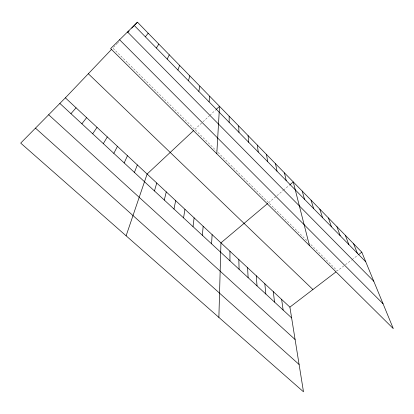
<?xml version="1.0" encoding="UTF-8"?>
<svg xmlns="http://www.w3.org/2000/svg" width="414" height="414" viewBox="0 0 414 414"><rect width="100%" height="100%" fill="white"/><g stroke="black" fill="none" stroke-linecap="round" stroke-linejoin="round"><path stroke-width="0.31" stroke-dasharray="2.07 1.55" d="M117.514 43.113L112.82 48.045L216.232 150.67M117.943 42.663L118.797 41.767M194.823 129.427L202.513 122.233M202.963 121.809L209.37 115.822M209.826 115.397L215.823 109.788M268.634 202.674L283.036 190.543M283.518 190.135L289.36 185.213M343.905 265.855L337.348 270.865L309.242 242.971M345.416 264.701L351.527 260.028M352.04 259.64L357.924 255.143M218.023 152.445L307.447 241.191"/><path stroke-width="0.62" d="M229.154 122.353L229.17 116.215M218.877 317.393L220.947 242.852L267.661 203.497M211.58 243.82L212.113 234.619M216.791 153.754L219.523 106.331L216.284 109.358M202.358 235.292L203.165 226.282M209.08 101.854L209.748 96.307M193.022 226.649L194.114 217.842M183.562 217.893L184.944 209.298M198.829 91.396L199.838 86.148M173.983 209.029L175.665 200.645M164.28 200.05L166.268 191.889M188.437 80.782L189.798 75.855M154.453 190.952L156.751 183.019M126.11 235.809L147.115 174.035L193.441 130.715M177.896 70.023L179.614 65.417M134.405 172.4L137.355 164.938M124.179 162.94L127.465 155.721M167.204 59.109L169.295 54.834M113.819 153.351L117.452 146.385M103.319 143.632L107.309 136.93M156.357 48.034L158.826 44.107M92.679 133.784L97.031 127.352M81.889 123.796L86.614 117.643M145.355 36.799L148.212 33.224M70.954 113.679L76.062 107.806M65.371 97.839L289.893 307.121L303.488 391.81L20.7 143.099L65.371 97.839L111.516 49.411M127.414 32.727L129.142 30.91M131.766 28.157L137.453 22.19L361.8 252.183L393.3 328.618L110.641 48.598L137.453 22.19M289.847 184.804L293.262 181.922L309.429 245.528M289.893 307.121L335.894 271.972M358.41 254.776L361.8 252.183M35.48 128.123L299.099 364.48M48.671 114.761L295.094 339.521M59.864 103.417L291.627 317.9M88.327 73.749L312.912 289.536M119.599 39.775L383.064 303.778M127.522 31.971L373.775 281.235M134.193 25.404L365.774 261.824M353.608 243.784L357.36 253.233M345.312 235.281L348.836 244.534M336.913 226.67L340.199 235.716M328.405 217.95L331.454 226.789M319.789 209.117L322.589 217.738M311.059 200.169L313.605 208.568M302.22 191.108L304.507 199.279M284.459 172.897L286.209 180.597M275.538 163.753L277.013 171.21M266.507 154.494L267.698 161.698M281.639 299.425L283.14 310.05M257.353 145.112L258.258 152.062M273.281 291.632L274.549 302.096M264.82 283.75L265.85 294.049M248.084 135.606L248.685 142.292M256.261 275.771L257.042 285.898M247.593 267.692L248.126 277.644M238.687 125.975L238.987 132.392M238.821 259.516L239.095 269.286M229.941 251.236L229.951 260.82"/></g></svg>
